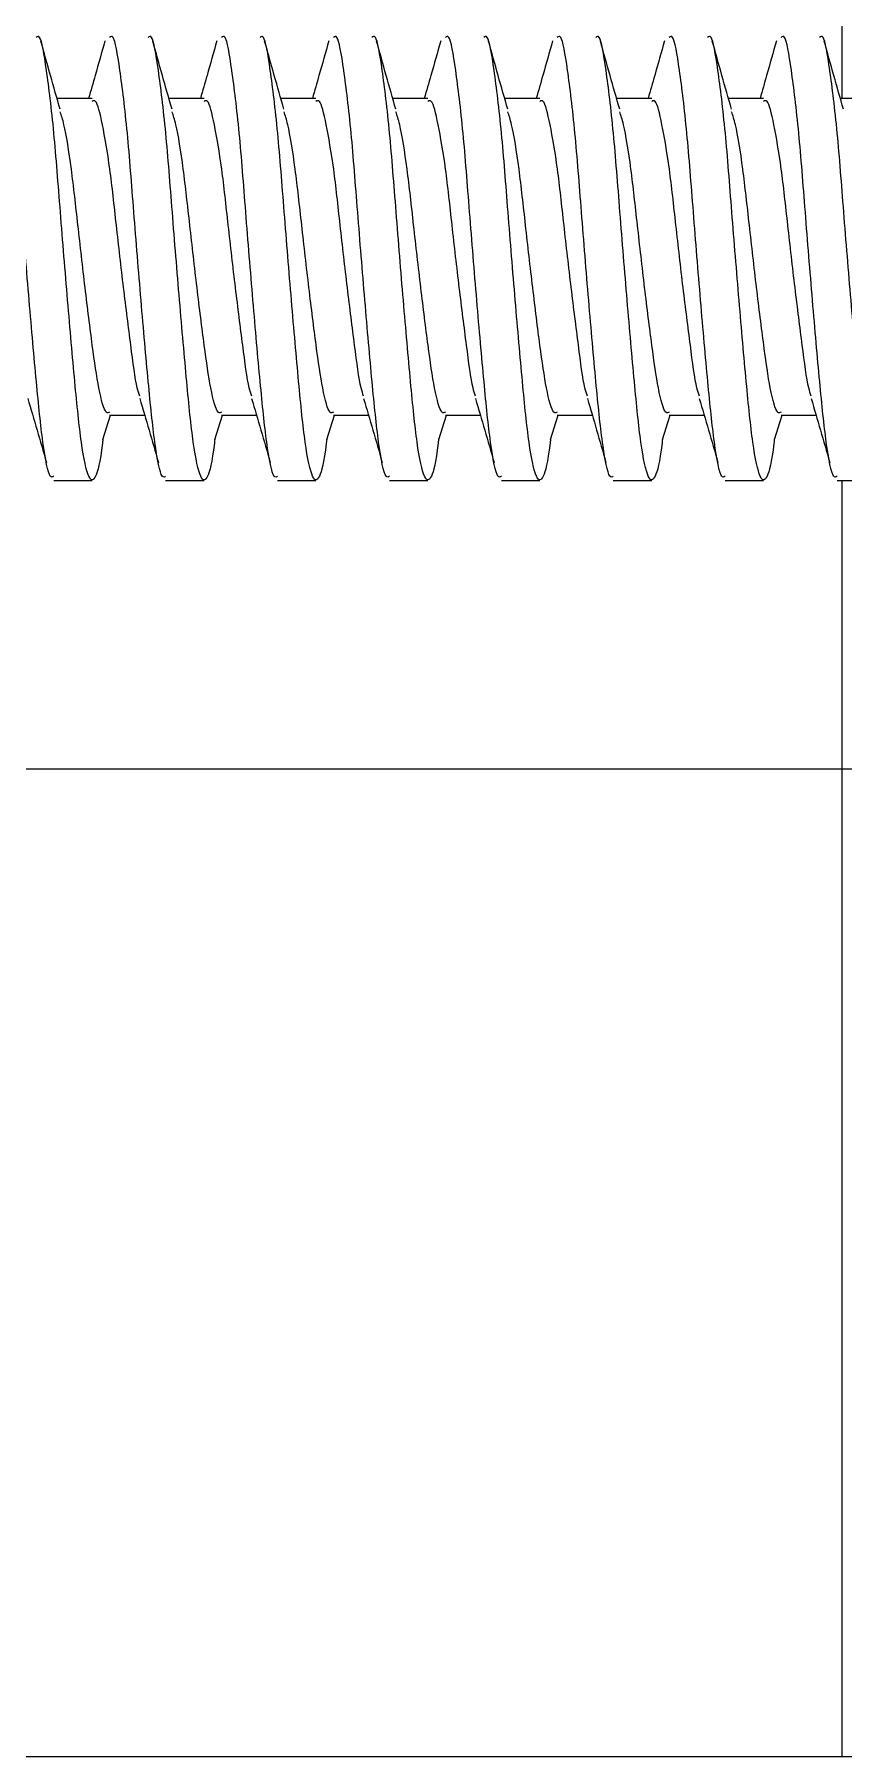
# Model space of a CAD drawing. Header units: millimetres. Extents: x -2889 to 8174, y 2447 to 8478.
# Drawn here: x 1623.51 to 1625.679, y 3396.241 to 3400.862 of the extents above; entities that cross this region are included whole.
import ezdxf

# ---------------------------------------------------------------- set-up
doc = ezdxf.new("R2010")
doc.units = ezdxf.units.MM

msp = doc.modelspace()

# ---------------------------------------------------------------- linework, layer by layer
at = {"color": 7, "linetype": 'Continuous', "lineweight": 25}
for p, q in [((1625.6739, 3404.4155), (1625.6739, 3400.6905)), ((1623.6646, 3400.6905), (1623.5704, 3400.6905)), ((1623.9646, 3400.6905), (1623.8704, 3400.6905)), ((1624.2646, 3400.6905), (1624.1704, 3400.6905)), ((1624.5646, 3400.6905), (1624.4704, 3400.6905)), ((1624.8646, 3400.6905), (1624.7704, 3400.6905)), ((1625.1646, 3400.6905), (1625.0704, 3400.6905)), ((1625.4646, 3400.6905), (1625.3704, 3400.6905)), ((1625.7646, 3400.6905), (1625.6704, 3400.6905)), ((1623.6936, 3399.775), (1623.7142, 3399.8405)), ((1623.7115, 3399.8405), (1623.8052, 3399.8405)), ((1623.9936, 3399.775), (1624.0142, 3399.8405)), ((1624.0115, 3399.8405), (1624.1052, 3399.8405)), ((1624.2936, 3399.775), (1624.3142, 3399.8405)), ((1624.3115, 3399.8405), (1624.4052, 3399.8405)), ((1624.5936, 3399.775), (1624.6142, 3399.8405)), ((1624.6115, 3399.8405), (1624.7052, 3399.8405)), ((1624.8936, 3399.775), (1624.9142, 3399.8405)), ((1624.9115, 3399.8405), (1625.0052, 3399.8405)), ((1625.1936, 3399.775), (1625.2142, 3399.8405)), ((1625.2115, 3399.8405), (1625.3052, 3399.8405)), ((1625.4936, 3399.775), (1625.5142, 3399.8405)), ((1625.5115, 3399.8405), (1625.6052, 3399.8405)), ((1623.5615, 3399.6655), (1623.6646, 3399.6655)), ((1623.8615, 3399.6655), (1623.9646, 3399.6655)), ((1624.1615, 3399.6655), (1624.2646, 3399.6655)), ((1624.4615, 3399.6655), (1624.5646, 3399.6655)), ((1624.7615, 3399.6655), (1624.8646, 3399.6655)), ((1625.0615, 3399.6655), (1625.1646, 3399.6655)), ((1625.3615, 3399.6655), (1625.4646, 3399.6655)), ((1625.6615, 3399.6655), (1625.7646, 3399.6655)), ((1625.6739, 3399.6655), (1625.6739, 3396.2412)), ((1606.6739, 3396.2412), (1628.6739, 3396.2412))]:
    msp.add_line(p, q, dxfattribs=at)
msp.add_line((1658.7677, 3398.891), (1608.8239, 3398.891))
for points, knots in [([(1623.5615, 3399.6769), (1623.5585, 3399.6747), (1623.5494, 3399.668), (1623.5322, 3399.7566), (1623.5153, 3399.9231), (1623.4957, 3400.1459), (1623.4762, 3400.3855), (1623.4593, 3400.6089), (1623.4388, 3400.7745), (1623.4238, 3400.8627), (1623.4146, 3400.8563), (1623.4115, 3400.8541)], [0, 0, 0, 0, 0.061748, 0.189116, 0.311408, 0.437663, 0.563918, 0.68621, 0.813578, 0.937663, 1, 1, 1, 1]), ([(1623.6936, 3399.7779), (1623.6932, 3399.7737), (1623.6862, 3399.714), (1623.6739, 3399.6666), (1623.6558, 3399.6603), (1623.6353, 3399.754), (1623.6184, 3399.9238), (1623.5989, 3400.1457), (1623.5793, 3400.3856), (1623.5624, 3400.6089), (1623.5419, 3400.7745), (1623.5269, 3400.8627), (1623.5177, 3400.8563), (1623.5146, 3400.8541)], [0, 0, 0, 0, 0.007835, 0.111603, 0.215371, 0.321885, 0.424154, 0.529736, 0.635319, 0.737588, 0.844102, 0.947869, 1, 1, 1, 1]), ([(1623.5788, 3400.6612), (1623.5701, 3400.6914), (1623.5526, 3400.7523), (1623.5356, 3400.8135), (1623.527, 3400.8443)], [0, 0, 0, 0, 0.496763, 1, 1, 1, 1]), ([(1623.6989, 3400.8445), (1623.6902, 3400.8136), (1623.6757, 3400.7622), (1623.6609, 3400.711), (1623.655, 3400.6905)], [0, 0, 0, 0, 0.600237, 1, 1, 1, 1]), ([(1623.8615, 3399.6769), (1623.8585, 3399.6747), (1623.8494, 3399.668), (1623.8322, 3399.7566), (1623.8153, 3399.9231), (1623.7957, 3400.1459), (1623.7762, 3400.3855), (1623.7593, 3400.6089), (1623.7388, 3400.7745), (1623.7238, 3400.8627), (1623.7146, 3400.8563), (1623.7115, 3400.8541)], [0, 0, 0, 0, 0.061748, 0.189116, 0.311408, 0.437663, 0.563918, 0.68621, 0.813578, 0.937663, 1, 1, 1, 1]), ([(1623.9936, 3399.7779), (1623.9932, 3399.7737), (1623.9862, 3399.714), (1623.9739, 3399.6666), (1623.9558, 3399.6603), (1623.9353, 3399.754), (1623.9184, 3399.9238), (1623.8989, 3400.1457), (1623.8793, 3400.3856), (1623.8624, 3400.6089), (1623.8419, 3400.7745), (1623.8269, 3400.8627), (1623.8177, 3400.8563), (1623.8146, 3400.8541)], [0, 0, 0, 0, 0.007835, 0.111603, 0.215371, 0.321885, 0.424154, 0.529736, 0.635319, 0.737588, 0.844102, 0.947869, 1, 1, 1, 1]), ([(1623.8788, 3400.6612), (1623.8701, 3400.6914), (1623.8526, 3400.7523), (1623.8356, 3400.8135), (1623.827, 3400.8443)], [0, 0, 0, 0, 0.496763, 1, 1, 1, 1]), ([(1623.9989, 3400.8445), (1623.9902, 3400.8136), (1623.9757, 3400.7622), (1623.9609, 3400.711), (1623.955, 3400.6905)], [0, 0, 0, 0, 0.600237, 1, 1, 1, 1]), ([(1624.1615, 3399.6769), (1624.1585, 3399.6747), (1624.1494, 3399.668), (1624.1322, 3399.7566), (1624.1153, 3399.9231), (1624.0957, 3400.1459), (1624.0762, 3400.3855), (1624.0593, 3400.6089), (1624.0388, 3400.7745), (1624.0238, 3400.8627), (1624.0146, 3400.8563), (1624.0115, 3400.8541)], [0, 0, 0, 0, 0.061748, 0.189116, 0.311408, 0.437663, 0.563918, 0.68621, 0.813578, 0.937663, 1, 1, 1, 1]), ([(1624.2936, 3399.7779), (1624.2932, 3399.7737), (1624.2862, 3399.714), (1624.2739, 3399.6666), (1624.2558, 3399.6603), (1624.2353, 3399.754), (1624.2184, 3399.9238), (1624.1989, 3400.1457), (1624.1793, 3400.3856), (1624.1624, 3400.6089), (1624.1419, 3400.7745), (1624.1269, 3400.8627), (1624.1177, 3400.8563), (1624.1146, 3400.8541)], [0, 0, 0, 0, 0.007835, 0.111603, 0.215371, 0.321885, 0.424154, 0.529736, 0.635319, 0.737588, 0.844102, 0.947869, 1, 1, 1, 1]), ([(1624.1788, 3400.6612), (1624.1701, 3400.6914), (1624.1526, 3400.7523), (1624.1356, 3400.8135), (1624.127, 3400.8443)], [0, 0, 0, 0, 0.496763, 1, 1, 1, 1]), ([(1624.2989, 3400.8445), (1624.2902, 3400.8136), (1624.2757, 3400.7622), (1624.2609, 3400.711), (1624.255, 3400.6905)], [0, 0, 0, 0, 0.6002372, 1, 1, 1, 1]), ([(1624.4615, 3399.6769), (1624.4585, 3399.6747), (1624.4494, 3399.668), (1624.4322, 3399.7566), (1624.4153, 3399.9231), (1624.3957, 3400.1459), (1624.3762, 3400.3855), (1624.3593, 3400.6089), (1624.3388, 3400.7745), (1624.3238, 3400.8627), (1624.3146, 3400.8563), (1624.3115, 3400.8541)], [0, 0, 0, 0, 0.061748, 0.189116, 0.311408, 0.437663, 0.563918, 0.68621, 0.813578, 0.937663, 1, 1, 1, 1]), ([(1624.5936, 3399.7779), (1624.5932, 3399.7737), (1624.5862, 3399.714), (1624.5739, 3399.6666), (1624.5558, 3399.6603), (1624.5353, 3399.754), (1624.5184, 3399.9238), (1624.4989, 3400.1457), (1624.4793, 3400.3856), (1624.4624, 3400.6089), (1624.4419, 3400.7745), (1624.4269, 3400.8627), (1624.4177, 3400.8563), (1624.4146, 3400.8541)], [0, 0, 0, 0, 0.007835, 0.111603, 0.215371, 0.321885, 0.424154, 0.529736, 0.635319, 0.737588, 0.844102, 0.947869, 1, 1, 1, 1]), ([(1624.4788, 3400.6612), (1624.4701, 3400.6914), (1624.4526, 3400.7523), (1624.4356, 3400.8135), (1624.427, 3400.8443)], [0, 0, 0, 0, 0.496763, 1, 1, 1, 1]), ([(1624.5989, 3400.8445), (1624.5902, 3400.8136), (1624.5757, 3400.7622), (1624.5609, 3400.711), (1624.555, 3400.6905)], [0, 0, 0, 0, 0.600237, 1, 1, 1, 1]), ([(1624.7615, 3399.6769), (1624.7585, 3399.6747), (1624.7494, 3399.668), (1624.7322, 3399.7566), (1624.7153, 3399.9231), (1624.6957, 3400.1459), (1624.6762, 3400.3855), (1624.6593, 3400.6089), (1624.6388, 3400.7745), (1624.6238, 3400.8627), (1624.6146, 3400.8563), (1624.6115, 3400.8541)], [0, 0, 0, 0, 0.061748, 0.189116, 0.311408, 0.437663, 0.563918, 0.68621, 0.813578, 0.937663, 1, 1, 1, 1]), ([(1624.8936, 3399.7779), (1624.8932, 3399.7737), (1624.8862, 3399.714), (1624.8739, 3399.6666), (1624.8558, 3399.6603), (1624.8353, 3399.754), (1624.8184, 3399.9238), (1624.7989, 3400.1457), (1624.7793, 3400.3856), (1624.7624, 3400.6089), (1624.7419, 3400.7745), (1624.7269, 3400.8627), (1624.7177, 3400.8563), (1624.7146, 3400.8541)], [0, 0, 0, 0, 0.007835, 0.111603, 0.215371, 0.321885, 0.424154, 0.529736, 0.635319, 0.737588, 0.844102, 0.947869, 1, 1, 1, 1]), ([(1624.7788, 3400.6612), (1624.7701, 3400.6914), (1624.7526, 3400.7523), (1624.7356, 3400.8135), (1624.727, 3400.8443)], [0, 0, 0, 0, 0.496763, 1, 1, 1, 1]), ([(1624.8989, 3400.8445), (1624.8902, 3400.8136), (1624.8757, 3400.7622), (1624.8609, 3400.711), (1624.855, 3400.6905)], [0, 0, 0, 0, 0.6002372, 1, 1, 1, 1]), ([(1625.0615, 3399.6769), (1625.0585, 3399.6747), (1625.0494, 3399.668), (1625.0322, 3399.7566), (1625.0153, 3399.9231), (1624.9957, 3400.1459), (1624.9762, 3400.3855), (1624.9593, 3400.6089), (1624.9388, 3400.7745), (1624.9238, 3400.8627), (1624.9146, 3400.8563), (1624.9115, 3400.8541)], [0, 0, 0, 0, 0.061748, 0.189116, 0.311408, 0.437663, 0.563918, 0.68621, 0.813578, 0.937663, 1, 1, 1, 1]), ([(1625.1936, 3399.7779), (1625.1932, 3399.7737), (1625.1862, 3399.714), (1625.1739, 3399.6666), (1625.1558, 3399.6603), (1625.1353, 3399.754), (1625.1184, 3399.9238), (1625.0989, 3400.1457), (1625.0793, 3400.3856), (1625.0624, 3400.6089), (1625.0419, 3400.7745), (1625.0269, 3400.8627), (1625.0177, 3400.8563), (1625.0146, 3400.8541)], [0, 0, 0, 0, 0.007835, 0.111603, 0.215371, 0.321885, 0.424154, 0.529736, 0.635319, 0.737588, 0.844102, 0.947869, 1, 1, 1, 1]), ([(1625.0788, 3400.6612), (1625.0701, 3400.6914), (1625.0526, 3400.7523), (1625.0356, 3400.8135), (1625.027, 3400.8443)], [0, 0, 0, 0, 0.4967634, 1, 1, 1, 1]), ([(1625.1989, 3400.8445), (1625.1902, 3400.8136), (1625.1757, 3400.7622), (1625.1609, 3400.711), (1625.155, 3400.6905)], [0, 0, 0, 0, 0.600237, 1, 1, 1, 1]), ([(1625.3615, 3399.6769), (1625.3585, 3399.6747), (1625.3494, 3399.668), (1625.3322, 3399.7566), (1625.3153, 3399.9231), (1625.2957, 3400.1459), (1625.2762, 3400.3855), (1625.2593, 3400.6089), (1625.2388, 3400.7745), (1625.2238, 3400.8627), (1625.2146, 3400.8563), (1625.2115, 3400.8541)], [0, 0, 0, 0, 0.061748, 0.189116, 0.311408, 0.437663, 0.563918, 0.68621, 0.813578, 0.937663, 1, 1, 1, 1]), ([(1625.4936, 3399.7779), (1625.4932, 3399.7737), (1625.4862, 3399.714), (1625.4739, 3399.6666), (1625.4558, 3399.6603), (1625.4353, 3399.754), (1625.4184, 3399.9238), (1625.3989, 3400.1457), (1625.3793, 3400.3856), (1625.3624, 3400.6089), (1625.3419, 3400.7745), (1625.3269, 3400.8627), (1625.3177, 3400.8563), (1625.3146, 3400.8541)], [0, 0, 0, 0, 0.007835, 0.111603, 0.215371, 0.321885, 0.424154, 0.529736, 0.635319, 0.737588, 0.844102, 0.947869, 1, 1, 1, 1]), ([(1625.3788, 3400.6612), (1625.3701, 3400.6914), (1625.3526, 3400.7523), (1625.3356, 3400.8135), (1625.327, 3400.8443)], [0, 0, 0, 0, 0.496763, 1, 1, 1, 1]), ([(1625.4989, 3400.8445), (1625.4902, 3400.8136), (1625.4757, 3400.7622), (1625.4609, 3400.711), (1625.455, 3400.6905)], [0, 0, 0, 0, 0.6002372, 1, 1, 1, 1]), ([(1625.6615, 3399.6769), (1625.6585, 3399.6747), (1625.6494, 3399.668), (1625.6322, 3399.7566), (1625.6153, 3399.9231), (1625.5957, 3400.1459), (1625.5762, 3400.3855), (1625.5593, 3400.6089), (1625.5388, 3400.7745), (1625.5238, 3400.8627), (1625.5146, 3400.8563), (1625.5115, 3400.8541)], [0, 0, 0, 0, 0.061748, 0.189116, 0.311408, 0.437663, 0.563918, 0.68621, 0.813578, 0.937663, 1, 1, 1, 1]), ([(1625.7936, 3399.7779), (1625.7932, 3399.7737), (1625.7862, 3399.714), (1625.7739, 3399.6666), (1625.7558, 3399.6603), (1625.7353, 3399.754), (1625.7184, 3399.9238), (1625.6989, 3400.1457), (1625.6793, 3400.3856), (1625.6624, 3400.6089), (1625.6419, 3400.7745), (1625.6269, 3400.8627), (1625.6177, 3400.8563), (1625.6146, 3400.8541)], [0, 0, 0, 0, 0.007835, 0.111603, 0.215371, 0.321885, 0.424154, 0.529736, 0.635319, 0.737588, 0.844102, 0.947869, 1, 1, 1, 1]), ([(1625.6788, 3400.6612), (1625.6701, 3400.6914), (1625.6526, 3400.7523), (1625.6356, 3400.8135), (1625.627, 3400.8443)], [0, 0, 0, 0, 0.496763, 1, 1, 1, 1]), ([(1623.7923, 3399.8918), (1623.79, 3399.8983), (1623.7814, 3399.9233), (1623.7685, 3400.0262), (1623.7488, 3400.1799), (1623.7293, 3400.3507), (1623.7124, 3400.5087), (1623.6919, 3400.626), (1623.6769, 3400.6885), (1623.6677, 3400.684), (1623.6646, 3400.6824)], [0, 0, 0, 0, 0.0495, 0.192812, 0.340828, 0.488844, 0.632157, 0.781495, 0.926935, 1, 1, 1, 1]), ([(1624.0923, 3399.8918), (1624.09, 3399.8983), (1624.0814, 3399.9233), (1624.0685, 3400.0262), (1624.0488, 3400.1799), (1624.0293, 3400.3507), (1624.0124, 3400.5087), (1623.9919, 3400.626), (1623.9769, 3400.6885), (1623.9677, 3400.684), (1623.9646, 3400.6824)], [0, 0, 0, 0, 0.0494996, 0.1928124, 0.3408281, 0.4888438, 0.6321566, 0.7814951, 0.9269347, 1, 1, 1, 1]), ([(1624.3923, 3399.8918), (1624.39, 3399.8983), (1624.3814, 3399.9233), (1624.3685, 3400.0262), (1624.3488, 3400.1799), (1624.3293, 3400.3507), (1624.3124, 3400.5087), (1624.2919, 3400.626), (1624.2769, 3400.6885), (1624.2677, 3400.684), (1624.2646, 3400.6824)], [0, 0, 0, 0, 0.0495, 0.192812, 0.340828, 0.488844, 0.632157, 0.781495, 0.926935, 1, 1, 1, 1]), ([(1624.6923, 3399.8918), (1624.69, 3399.8983), (1624.6814, 3399.9233), (1624.6685, 3400.0262), (1624.6488, 3400.1799), (1624.6293, 3400.3507), (1624.6124, 3400.5087), (1624.5919, 3400.626), (1624.5769, 3400.6885), (1624.5677, 3400.684), (1624.5646, 3400.6824)], [0, 0, 0, 0, 0.0495, 0.192812, 0.340828, 0.488844, 0.632157, 0.781495, 0.926935, 1, 1, 1, 1]), ([(1624.9923, 3399.8918), (1624.99, 3399.8983), (1624.9814, 3399.9233), (1624.9685, 3400.0262), (1624.9488, 3400.1799), (1624.9293, 3400.3507), (1624.9124, 3400.5087), (1624.8919, 3400.626), (1624.8769, 3400.6885), (1624.8677, 3400.684), (1624.8646, 3400.6824)], [0, 0, 0, 0, 0.0495, 0.192812, 0.340828, 0.488844, 0.632157, 0.781495, 0.926935, 1, 1, 1, 1]), ([(1625.2923, 3399.8918), (1625.29, 3399.8983), (1625.2814, 3399.9233), (1625.2685, 3400.0262), (1625.2488, 3400.1799), (1625.2293, 3400.3507), (1625.2124, 3400.5087), (1625.1919, 3400.626), (1625.1769, 3400.6885), (1625.1677, 3400.684), (1625.1646, 3400.6824)], [0, 0, 0, 0, 0.0495, 0.192812, 0.340828, 0.488844, 0.632157, 0.781495, 0.926935, 1, 1, 1, 1]), ([(1625.5923, 3399.8918), (1625.59, 3399.8983), (1625.5814, 3399.9233), (1625.5685, 3400.0262), (1625.5488, 3400.1799), (1625.5293, 3400.3507), (1625.5124, 3400.5087), (1625.4919, 3400.626), (1625.4769, 3400.6885), (1625.4677, 3400.684), (1625.4646, 3400.6824)], [0, 0, 0, 0, 0.0495, 0.192812, 0.340828, 0.488844, 0.632157, 0.781495, 0.926935, 1, 1, 1, 1]), ([(1623.7115, 3399.8485), (1623.7085, 3399.847), (1623.6994, 3399.8423), (1623.6822, 3399.905), (1623.6653, 3400.023), (1623.6457, 3400.1806), (1623.6262, 3400.3511), (1623.6093, 3400.5065), (1623.5917, 3400.616), (1623.5822, 3400.6446), (1623.5789, 3400.6546)], [0, 0, 0, 0, 0.069943, 0.214266, 0.352765, 0.495809, 0.638854, 0.777353, 0.921675, 1, 1, 1, 1]), ([(1624.0115, 3399.8485), (1624.0085, 3399.847), (1623.9994, 3399.8423), (1623.9822, 3399.905), (1623.9653, 3400.023), (1623.9457, 3400.1806), (1623.9262, 3400.3511), (1623.9093, 3400.5065), (1623.8917, 3400.616), (1623.8822, 3400.6446), (1623.8789, 3400.6546)], [0, 0, 0, 0, 0.069943, 0.214266, 0.352765, 0.495809, 0.638854, 0.777353, 0.921675, 1, 1, 1, 1]), ([(1624.3115, 3399.8485), (1624.3085, 3399.847), (1624.2994, 3399.8423), (1624.2822, 3399.905), (1624.2653, 3400.023), (1624.2457, 3400.1806), (1624.2262, 3400.3511), (1624.2093, 3400.5065), (1624.1917, 3400.616), (1624.1822, 3400.6446), (1624.1789, 3400.6546)], [0, 0, 0, 0, 0.0699433, 0.2142659, 0.3527652, 0.4958094, 0.6388536, 0.7773528, 0.9216754, 1, 1, 1, 1]), ([(1624.6115, 3399.8485), (1624.6085, 3399.847), (1624.5994, 3399.8423), (1624.5822, 3399.905), (1624.5653, 3400.023), (1624.5457, 3400.1806), (1624.5262, 3400.3511), (1624.5093, 3400.5065), (1624.4917, 3400.616), (1624.4822, 3400.6446), (1624.4789, 3400.6546)], [0, 0, 0, 0, 0.069943, 0.214266, 0.352765, 0.495809, 0.638854, 0.777353, 0.921675, 1, 1, 1, 1]), ([(1624.9115, 3399.8485), (1624.9085, 3399.847), (1624.8994, 3399.8423), (1624.8822, 3399.905), (1624.8653, 3400.023), (1624.8457, 3400.1806), (1624.8262, 3400.3511), (1624.8093, 3400.5065), (1624.7917, 3400.616), (1624.7822, 3400.6446), (1624.7789, 3400.6546)], [0, 0, 0, 0, 0.069943, 0.214266, 0.352765, 0.495809, 0.638854, 0.777353, 0.921675, 1, 1, 1, 1]), ([(1625.2115, 3399.8485), (1625.2085, 3399.847), (1625.1994, 3399.8423), (1625.1822, 3399.905), (1625.1653, 3400.023), (1625.1457, 3400.1806), (1625.1262, 3400.3511), (1625.1093, 3400.5065), (1625.0917, 3400.616), (1625.0822, 3400.6446), (1625.0789, 3400.6546)], [0, 0, 0, 0, 0.069943, 0.214266, 0.352765, 0.495809, 0.638854, 0.777353, 0.921675, 1, 1, 1, 1]), ([(1625.5115, 3399.8485), (1625.5085, 3399.847), (1625.4994, 3399.8423), (1625.4822, 3399.905), (1625.4653, 3400.023), (1625.4457, 3400.1806), (1625.4262, 3400.3511), (1625.4093, 3400.5065), (1625.3917, 3400.616), (1625.3822, 3400.6446), (1625.3789, 3400.6546)], [0, 0, 0, 0, 0.069943, 0.214266, 0.352765, 0.495809, 0.638854, 0.777353, 0.921675, 1, 1, 1, 1]), ([(1623.4921, 3399.8852), (1623.5004, 3399.857), (1623.5171, 3399.8005), (1623.5337, 3399.7426), (1623.542, 3399.7136)], [0, 0, 0, 0, 0.498811, 1, 1, 1, 1]), ([(1623.7921, 3399.8852), (1623.8004, 3399.857), (1623.8171, 3399.8005), (1623.8337, 3399.7426), (1623.842, 3399.7136)], [0, 0, 0, 0, 0.4988111, 1, 1, 1, 1]), ([(1624.0921, 3399.8852), (1624.1004, 3399.857), (1624.1171, 3399.8005), (1624.1337, 3399.7426), (1624.142, 3399.7136)], [0, 0, 0, 0, 0.498811, 1, 1, 1, 1]), ([(1624.3921, 3399.8852), (1624.4004, 3399.857), (1624.4171, 3399.8005), (1624.4337, 3399.7426), (1624.442, 3399.7136)], [0, 0, 0, 0, 0.498811, 1, 1, 1, 1]), ([(1624.6921, 3399.8852), (1624.7004, 3399.857), (1624.7171, 3399.8005), (1624.7337, 3399.7426), (1624.742, 3399.7136)], [0, 0, 0, 0, 0.498811, 1, 1, 1, 1]), ([(1624.9921, 3399.8852), (1625.0004, 3399.857), (1625.0171, 3399.8005), (1625.0337, 3399.7426), (1625.042, 3399.7136)], [0, 0, 0, 0, 0.498811, 1, 1, 1, 1]), ([(1625.2921, 3399.8852), (1625.3004, 3399.857), (1625.3171, 3399.8005), (1625.3337, 3399.7426), (1625.342, 3399.7136)], [0, 0, 0, 0, 0.498811, 1, 1, 1, 1]), ([(1625.5921, 3399.8852), (1625.6004, 3399.857), (1625.6171, 3399.8005), (1625.6337, 3399.7426), (1625.642, 3399.7136)], [0, 0, 0, 0, 0.498811, 1, 1, 1, 1])]:
    msp.add_open_spline(points, degree=3, knots=knots, dxfattribs=at)

doc.saveas('drawing.dxf')
